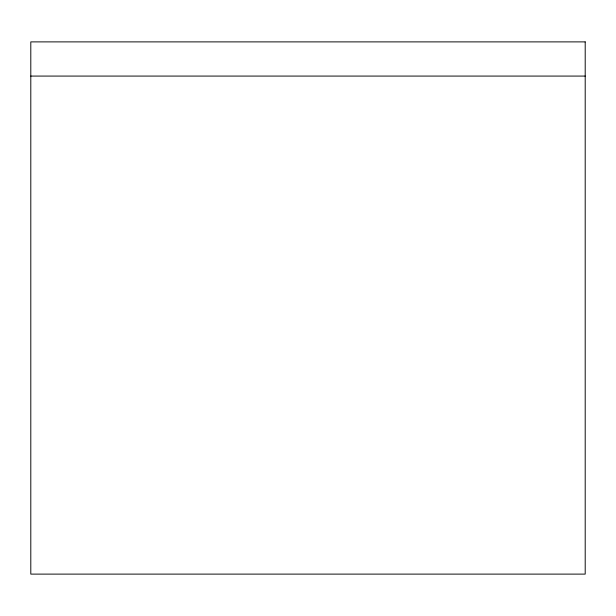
<?xml version="1.0" encoding="UTF-8"?>
<svg xmlns="http://www.w3.org/2000/svg" width="616" height="616" viewBox="0 0 616 616"><rect width="100%" height="100%" fill="white"/><g stroke="black" fill="none" stroke-linecap="round" stroke-linejoin="round"><path stroke-width="0.92" d="M30.8 76.076L585.2 76.076M585.2 41.888L30.8 41.888L30.8 574.112L585.2 574.112L585.2 41.888"/></g></svg>
